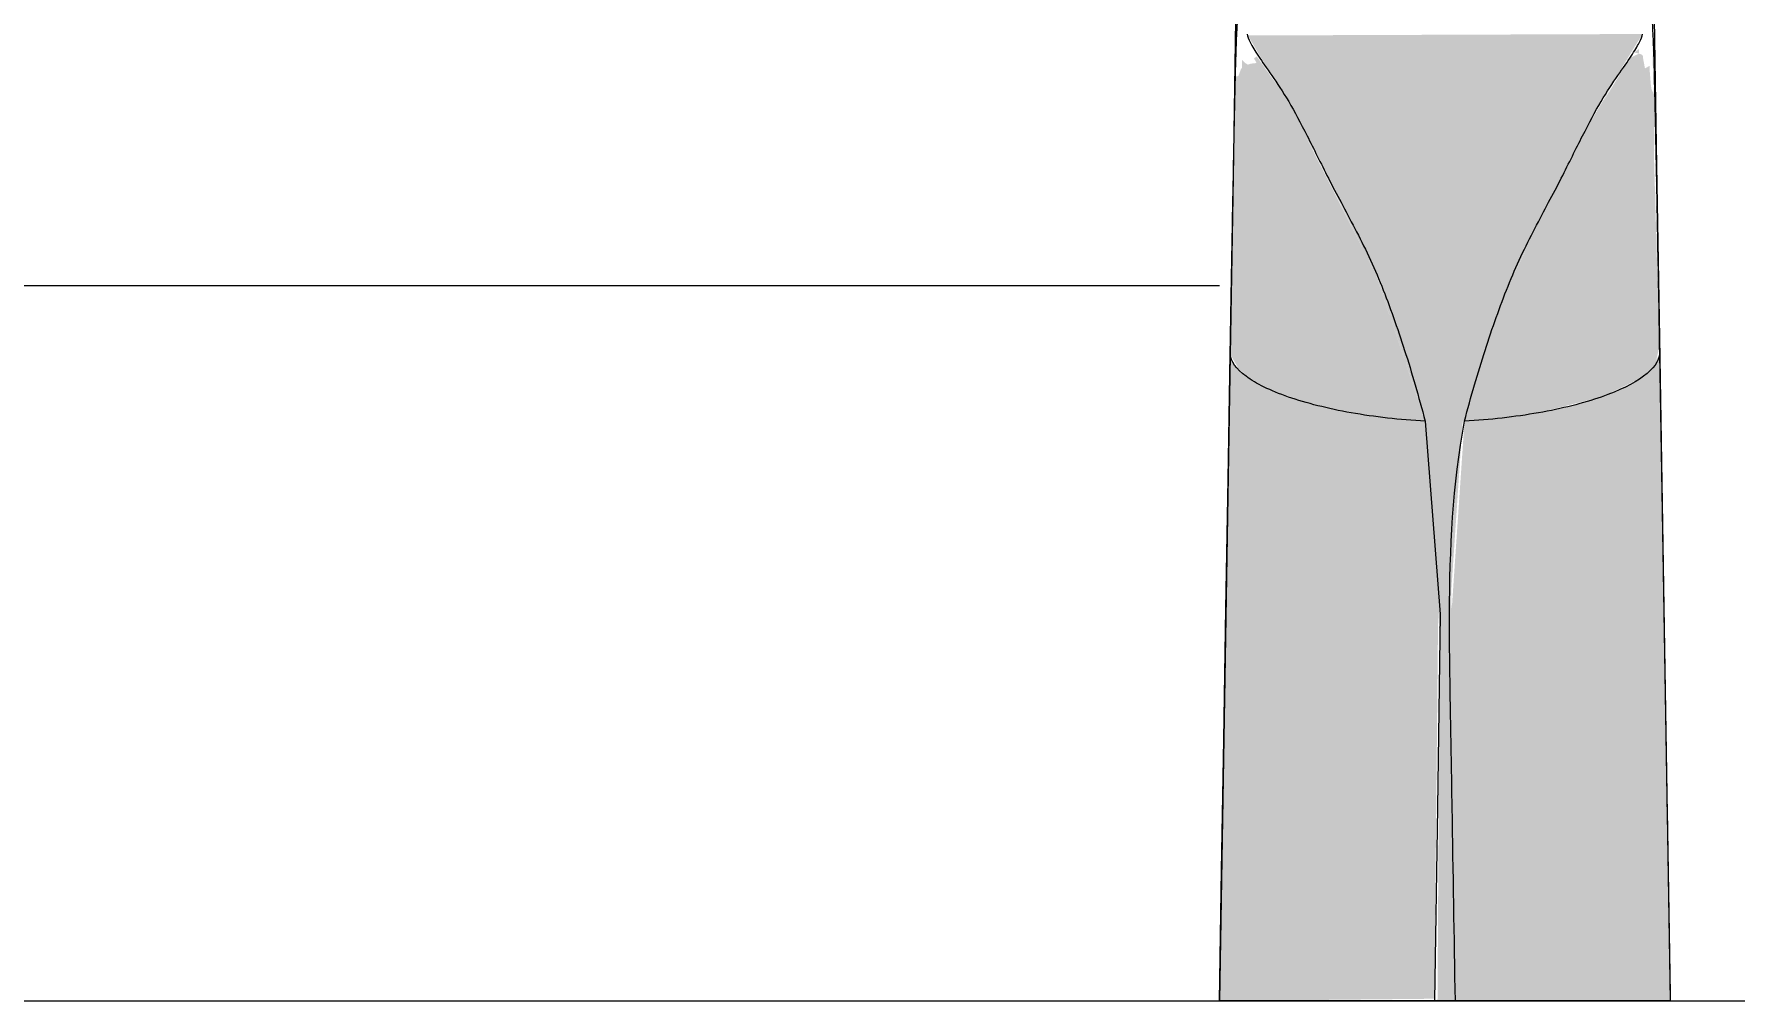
# Model space of a CAD drawing. Header units: millimetres. Extents: x 72431 to 128923, y -1987 to 12500.
# Drawn here: x 95053.5 to 95226.6, y 9100 to 9198.4 of the extents above; entities that cross this region are included whole.
import ezdxf

# ---------------------------------------------------------------- set-up
doc = ezdxf.new("R2010")
doc.units = ezdxf.units.MM
for name, color, linetype, lineweight in [('0-1', 7, 'Continuous', 9), ('A-ANNO-DIMS', 7, 'Continuous', 9), ('A-ANNO-DIMS-25', 7, 'Continuous', 9), ('A-WALL-PATT', 7, 'Continuous', 9), ('P-SANR-FIXT', 7, 'Continuous', 9), ('P-SANR-FIXT-IDEN', 7, 'Continuous', 9)]:
    doc.layers.add(name, color=color, linetype=linetype, lineweight=lineweight)
doc.layers.add('0-2', color=7, linetype='Continuous', lineweight=9, transparency=0.7)
doc.layers.add('I-FURN-9', color=7, linetype='Continuous', lineweight=9, true_color=0xc0c0c0)
doc.styles.add('ISOCPEUR_2', font='isocpeur.ttf', dxfattribs={"width": 0.9, "height": 62.5})
doc.dimstyles.new('ISO-2_5_0_9К_БОЛЬШОЙ_1', dxfattribs={"dimscale": 304.8, "dimtxt": 62.248823, "dimasz": 0.123031, "dimexe": 0.098425, "dimexo": 0.246063, "dimgap": 0, "dimtad": 1, "dimdec": 0, "dimrnd": 10, "dimzin": 0, "dimdsep": 46, "dimtxsty": 'ISOCPEUR_2', "dimblk1": 'OBLIQUE', "dimblk2": 'OBLIQUE', "dimsah": 1, "dimcen": 0.09, "dimdle": 0.098425, "dimazin": 0, "dimtfac": 1, "dimtdec": 4, "dimtix": 1, "dimtmove": 0, "dimatfit": 3, "dimfxl": 1, "dimtvp": 1, "dimtolj": 1, "dimtzin": 0, "dimarcsym": 2})

# ---------------------------------------------------------------- blocks, each defined once
blk = doc.blocks.new('смеситель для раковины - Default-30615600-Развертка 3_08-1')
at = {"layer": '0-2'}
h = blk.add_hatch(color=256, dxfattribs=at)
h.paths.add_polyline_path([(77936.46, 9155.27), (77935.22, 9214.01), (77935.16, 9213.57), (77936.21, 9169.34), (77936.46, 9155.66)])
h.paths.add_polyline_path([(77935.16, 9214.11), (77935.21, 9214.25), (77935.15, 9214.25)])
for points in [[(77912.63, 9158.99), (77916.44, 9158.99), (77921.56, 9174.14), (77930.35, 9191.55), (77934.49, 9198.29), (77934.4, 9198.38), (77894.41, 9198.23), (77896.77, 9194.19), (77899.56, 9189.57), (77908.02, 9172.72), (77912.44, 9158.99)], [(77912.43, 9158.99), (77907.41, 9173.94), (77898.28, 9191.91), (77895.3, 9196.1), (77895.03, 9195.9), (77895.28, 9195.43), (77894.7, 9195.36), (77894.41, 9195.27), (77894.14, 9195.41), (77893.82, 9195.75), (77893.82, 9194.88), (77893.73, 9194.89), (77893.43, 9194.1), (77893.14, 9194.06), (77893.07, 9190.87), (77892.64, 9165.74), (77893.5, 9164.26), (77895.06, 9163.06), (77897.34, 9161.94), (77900.1, 9160.99), (77904.92, 9159.84), (77912.12, 9159.02)], [(77925.37, 9100), (77937.37, 9100), (77936.23, 9165.74), (77935.55, 9164.43), (77933.73, 9163.01), (77931.51, 9161.93), (77928.07, 9160.78), (77923.96, 9159.84), (77916.44, 9158.99), (77914.94, 9136.91), (77915.51, 9100), (77922.31, 9100)], [(77891.51, 9100), (77913.37, 9100.23), (77913.78, 9141.75), (77912.43, 9158.99), (77904.92, 9159.84), (77898.52, 9161.45), (77894.62, 9163.32), (77893.5, 9164.26), (77893.04, 9164.7), (77892.6, 9165.52), (77891.55, 9102.76)], [(77915.51, 9100), (77915.1, 9141.84), (77916.25, 9158.99), (77912.44, 9158.99), (77913.93, 9136.91), (77913.69, 9100), (77915.47, 9100)]]:
    blk.add_hatch(color=256, dxfattribs=at).paths.add_polyline_path(points)
h = blk.add_hatch(color=256, dxfattribs=at)
h.paths.add_polyline_path([(77935.64, 9193.08), (77935.49, 9192.11), (77935.62, 9192.95)])
h.paths.add_polyline_path([(77916.44, 9158.99), (77923.96, 9159.84), (77930.45, 9161.49), (77934.07, 9163.21), (77935.55, 9164.43), (77935.83, 9164.7), (77936.26, 9166.56), (77935.7, 9186.46), (77935.75, 9187.37), (77935.78, 9192.11), (77935.47, 9192.73), (77935.4, 9193.15), (77935.28, 9194.62), (77935.28, 9195.15), (77934.8, 9194.88), (77934.73, 9195.24), (77934.62, 9195.8), (77934.58, 9196.15), (77934.5, 9196.27), (77934.2, 9196.39), (77933.28, 9195.95), (77929.11, 9189.17), (77920.86, 9172.72), (77916.54, 9159.31)])
h.paths.add_polyline_path([(77934.2, 9196.39), (77934.2, 9196.87), (77933.71, 9196.5)])
h = blk.add_hatch(color=256, dxfattribs=at)
h.paths.add_polyline_path([(77918.99, 9166.9), (77921.56, 9174.14), (77920.51, 9171.64), (77919.28, 9167.82)])
h.paths.add_polyline_path([(77926.61, 9184.33), (77931.61, 9193.44), (77929.11, 9189.17), (77927.19, 9185.46)])
h = blk.add_hatch(color=256, dxfattribs=at)
h.paths.add_polyline_path([(77912.44, 9158.99), (77907.42, 9173.94), (77908.35, 9171.67), (77912.44, 9158.99)])
h.paths.add_polyline_path([(77902.6, 9183.7), (77897.49, 9193.12), (77899.56, 9189.56), (77902.09, 9184.68)])
at = {"layer": '0-1'}
for p, q in [((77893.33, 9210.55), (77892.89, 9183.84)), ((77935.55, 9210.55), (77935.97, 9185)), ((77935.97, 9185), (77936.26, 9167.51)), ((77892.89, 9183.84), (77892.62, 9167.75)), ((77892.62, 9167.75), (77891.5, 9100)), ((77936.26, 9167.51), (77937.37, 9100))]:
    blk.add_line(p, q, dxfattribs=at)
at = {"layer": 'P-SANR-FIXT'}
for p, q in [((77891.5, 9100), (77891.5, 9100)), ((77891.5, 9100), (77891.5, 9100)), ((77915.51, 9100), (77913.37, 9100)), ((77937.37, 9100), (77937.37, 9100))]:
    blk.add_line(p, q, dxfattribs=at)
at = {"layer": 'P-SANR-FIXT', "flags": 128}
for points in [[(77891.5, 9100), (77891.72, 9113.3), (77891.94, 9126.6), (77892.16, 9139.9), (77892.38, 9153.09), (77892.6, 9165.85)], [(77912.44, 9158.99), (77913.97, 9139.37), (77913.69, 9119.68), (77913.37, 9100)], [(77913.37, 9100), (77906.58, 9100), (77900.48, 9100), (77895.67, 9100), (77892.58, 9100), (77891.5, 9100)]]:
    blk.add_lwpolyline(points, dxfattribs=at)
at = {"layer": 'P-SANR-FIXT'}
for points, knots in [([(77892.97, 9186.4), (77892.97, 9186.53), (77892.99, 9187.1), (77893, 9188.02), (77893.03, 9189.1), (77893.04, 9189.95), (77893.06, 9190.63), (77893.07, 9191.14), (77893.08, 9191.66), (77893.1, 9192.36), (77893.12, 9193.21), (77893.14, 9194.2), (77893.16, 9195.1), (77893.19, 9195.93), (77893.21, 9196.71), (77893.24, 9197.41), (77893.26, 9198), (77893.28, 9198.49), (77893.31, 9199.02), (77893.32, 9199.28), (77893.33, 9199.4)], [0.4178181, 0.4178181, 0.4178181, 0.4178181, 0.4285714, 0.4642857, 0.5, 0.5357143, 0.5535714, 0.5714286, 0.5892857, 0.6071429, 0.6428571, 0.6785714, 0.7142857, 0.75, 0.7857143, 0.8214286, 0.8571429, 0.8928571, 0.9285714, 1, 1, 1, 1]), ([(77935.54, 9199.4), (77935.55, 9199.25), (77935.56, 9199.01), (77935.58, 9198.65), (77935.59, 9198.35), (77935.61, 9198.07), (77935.62, 9197.8), (77935.63, 9197.51), (77935.65, 9197.22), (77935.65, 9196.95), (77935.66, 9196.65), (77935.68, 9196.23), (77935.69, 9195.65), (77935.72, 9194.8), (77935.74, 9193.73), (77935.77, 9192.43), (77935.81, 9190.96), (77935.84, 9189.28), (77935.87, 9188.04), (77935.88, 9187.37)], [0, 0, 0, 0, 0.0833333, 0.125, 0.1666667, 0.2083333, 0.25, 0.2916667, 0.3125, 0.3333333, 0.3541667, 0.375, 0.4166667, 0.4583333, 0.5, 0.5416667, 0.5833333, 0.625, 0.6666667, 0.6666667, 0.6666667, 0.6666667]), ([(77894.33, 9198.38), (77894.36, 9198.16), (77894.59, 9197.58), (77895.38, 9196.22), (77896.77, 9194.27), (77898.54, 9191.65), (77900.07, 9188.75), (77901.45, 9185.99), (77902.57, 9183.74), (77903.85, 9181.29), (77905.28, 9178.63), (77906.72, 9175.77), (77908.04, 9172.75), (77909.22, 9169.57), (77910.74, 9165.1), (77911.78, 9161.5), (77912.43, 9158.99)], [0, 0, 0, 0, 0.1, 0.2, 0.3, 0.4, 0.5, 0.55, 0.6, 0.65, 0.7, 0.75, 0.8, 0.85, 0.9, 1, 1, 1, 1]), ([(77916.44, 9158.99), (77917.09, 9161.5), (77918.14, 9165.1), (77919.66, 9169.57), (77920.84, 9172.75), (77922.16, 9175.77), (77923.6, 9178.63), (77925.02, 9181.29), (77926.31, 9183.74), (77927.42, 9185.99), (77928.81, 9188.75), (77930.34, 9191.65), (77932.1, 9194.27), (77933.49, 9196.22), (77934.28, 9197.58), (77934.51, 9198.16), (77934.54, 9198.38)], [0, 0, 0, 0, 0.1, 0.15, 0.2, 0.25, 0.3, 0.35, 0.4, 0.45, 0.5, 0.6, 0.7, 0.8, 0.9, 1, 1, 1, 1]), ([(77892.93, 9184.01), (77892.93, 9184.51), (77892.95, 9185.32), (77892.97, 9186.09), (77892.97, 9186.4)], [0.35714286, 0.35714286, 0.35714286, 0.35714286, 0.39285714, 0.41781813, 0.41781813, 0.41781813, 0.41781813]), ([(77892.6, 9165.85), (77892.65, 9168.65), (77892.74, 9173.95), (77892.85, 9179.9), (77892.91, 9183.02), (77892.93, 9184.01)], [0, 0, 0, 0, 0.1428571, 0.2857143, 0.3571429, 0.3571429, 0.3571429, 0.3571429]), ([(77912.44, 9158.99), (77911.15, 9159.06), (77908.58, 9159.27), (77904.87, 9159.81), (77901.45, 9160.54), (77897.42, 9161.72), (77893.77, 9163.53), (77892.64, 9165.09), (77892.6, 9165.85)], [0, 0, 0, 0, 0.125, 0.25, 0.375, 0.5, 0.75, 1, 1, 1, 1]), ([(77936.27, 9165.85), (77936.2, 9164.34), (77932.91, 9161.91), (77925.24, 9159.99), (77920.29, 9159.27), (77917.73, 9159.06), (77916.44, 9158.99)], [0, 0, 0, 0, 0.5, 0.75, 0.875, 1, 1, 1, 1]), ([(77936.27, 9165.85), (77936.33, 9162.31), (77936.43, 9156.96), (77936.55, 9149.76), (77936.64, 9144.32), (77936.73, 9138.82), (77936.82, 9133.28), (77936.91, 9127.71), (77937, 9122.16), (77937.1, 9116.62), (77937.22, 9109.23), (77937.31, 9103.69), (77937.37, 9100)], [0, 0, 0, 0, 0.166667, 0.25, 0.333333, 0.416667, 0.5, 0.583333, 0.666667, 0.75, 0.833333, 1, 1, 1, 1]), ([(77915.51, 9100), (77915.4, 9106.56), (77915.24, 9116.4), (77915.02, 9129.53), (77914.78, 9142.65), (77915.24, 9152.52), (77916.44, 9158.99)], [-1, -1, -1, -1, -0.666667, -0.5, -0.333333, 0, 0, 0, 0]), ([(77891.5, 9100), (77891.52, 9100), (77892.17, 9100), (77894.44, 9100), (77896.71, 9100), (77899.55, 9100), (77902.83, 9100), (77906.5, 9100), (77909.93, 9100), (77912.89, 9100), (77916.31, 9100), (77920.4, 9100), (77924.44, 9100), (77927.25, 9100), (77929.27, 9100), (77931.12, 9100), (77933.24, 9100), (77936.33, 9100), (77937.35, 9100), (77937.37, 9100)], [0, 0, 0, 0, 0.111111, 0.166667, 0.222222, 0.277778, 0.333333, 0.388889, 0.444444, 0.479167, 0.513889, 0.583333, 0.652778, 0.6875, 0.722222, 0.756944, 0.791667, 0.861111, 1, 1, 1, 1]), ([(77891.5, 9100), (77891.52, 9100), (77892.17, 9100), (77894.44, 9100), (77896.71, 9100), (77899.55, 9100), (77902.83, 9100), (77906.5, 9100), (77909.93, 9100), (77912.89, 9100), (77916.31, 9100), (77920.4, 9100), (77924.44, 9100), (77927.25, 9100), (77929.27, 9100), (77931.12, 9100), (77933.24, 9100), (77936.33, 9100), (77937.35, 9100), (77937.37, 9100)], [0, 0, 0, 0, 0.111111, 0.166667, 0.222222, 0.277778, 0.333333, 0.388889, 0.444444, 0.479167, 0.513889, 0.583333, 0.652778, 0.6875, 0.722222, 0.756944, 0.791667, 0.861111, 1, 1, 1, 1]), ([(77892.86, 9100), (77893.31, 9100), (77894.44, 9100), (77896.71, 9100), (77899.55, 9100), (77902.83, 9100), (77906.5, 9100), (77909.93, 9100), (77912.21, 9100), (77913.2, 9100), (77913.35, 9100)], [0.1111111, 0.1111111, 0.1111111, 0.1111111, 0.1666667, 0.2222222, 0.2777778, 0.3333333, 0.3888889, 0.4444444, 0.4791667, 0.4852389, 0.4852389, 0.4852389, 0.4852389]), ([(77913.36, 9100), (77914.05, 9100), (77916.46, 9100), (77920.4, 9100), (77924.44, 9100), (77927.25, 9100), (77929.27, 9100), (77931.12, 9100), (77933.24, 9100), (77934.92, 9100), (77935.8, 9100), (77936.02, 9100)], [0.4852907, 0.4852907, 0.4852907, 0.4852907, 0.5138889, 0.5833333, 0.6527778, 0.6875, 0.7222222, 0.7569444, 0.7916667, 0.8611111, 0.8888889, 0.8888889, 0.8888889, 0.8888889]), ([(77933.22, 9100), (77931.88, 9100), (77927, 9100), (77920.14, 9100), (77915.51, 9100)], [-0.6, -0.6, -0.6, -0.6, -0.4, 0, 0, 0, 0]), ([(77937.37, 9100), (77937.38, 9100), (77936.63, 9100), (77933.51, 9100), (77927, 9100), (77920.14, 9100), (77915.51, 9100)], [-1, -1, -1, -1, -0.8, -0.6, -0.4, 0, 0, 0, 0])]:
    blk.add_open_spline(points, degree=3, knots=knots, dxfattribs=at)
for points in [[(77935.88, 9187.37), (77935.91, 9186.05), (77935.96, 9183.1), (77936.03, 9179.68), (77936.06, 9177.87)], [(77936.06, 9177.87), (77936.13, 9174.26), (77936.2, 9170.27), (77936.27, 9165.85)], [(77891.5, 9100), (77891.52, 9100), (77891.8, 9100), (77892.37, 9100)], [(77936.3, 9100), (77935.59, 9100), (77934.55, 9100), (77933.22, 9100)], [(77937.37, 9100), (77937.38, 9100), (77937, 9100), (77936.3, 9100)], [(77936.51, 9100), (77937.08, 9100), (77937.36, 9100), (77937.37, 9100)]]:
    blk.add_open_spline(points, degree=3, dxfattribs=at)
blk = doc.blocks.new('DIMBLOCK13-Развертка 3_08-1')
at = {"layer": 'A-ANNO-DIMS-25'}
for p, q in [((94897.62, 9175), (94897.62, 9435.21)), ((95197.06, 9325), (95197.06, 9435.21)), ((94897.62, 9405.21), (95197.06, 9405.21)), ((94897.62, 9405.21), (94897.62, 9175)), ((95197.06, 9405.21), (95197.06, 9325))]:
    blk.add_line(p, q, dxfattribs=at)
at = {"layer": 'A-ANNO-DIMS-25', "lineweight": 20}
for p, q in [((94897.62, 9405.21), (94916.37, 9423.96)), ((95197.06, 9405.21), (95215.81, 9423.96)), ((94897.62, 9405.21), (94878.87, 9386.46)), ((95197.06, 9405.21), (95178.31, 9386.46))]:
    blk.add_line(p, q, dxfattribs=at)
at = {"layer": 'A-ANNO-DIMS-25', "color": 0, "insert": (94988.08, 9486.87), "char_height": 62.5, "width": 142.2146, "attachment_point": 1, "line_spacing_factor": 1.149209, "style": 'ISOCPEUR_2'}
blk.add_mtext('300', dxfattribs=at)
blk = doc.blocks.new('_Oblique')
at = {"color": 0, "linetype": 'ByBlock', "lineweight": -2}
blk.add_line((-0.5, -0.5), (0.5, 0.5), dxfattribs=at)
blk = doc.blocks.new('DIMBLOCK14-Развертка 3_08-1')
at = {"layer": 'A-ANNO-DIMS-25'}
for p, q in [((95197.06, 9325), (95197.06, 9435.21)), ((95497.62, 9175), (95497.62, 9435.21)), ((95197.06, 9405.21), (95527.62, 9405.21)), ((95197.06, 9405.21), (95197.06, 9325)), ((95497.62, 9405.21), (95497.62, 9175))]:
    blk.add_line(p, q, dxfattribs=at)
at = {"layer": 'A-ANNO-DIMS-25', "lineweight": 20}
for p, q in [((95197.06, 9405.21), (95215.81, 9423.96)), ((95497.62, 9405.21), (95516.37, 9423.96)), ((95197.06, 9405.21), (95178.31, 9386.46)), ((95497.62, 9405.21), (95478.87, 9386.46))]:
    blk.add_line(p, q, dxfattribs=at)
at = {"layer": 'A-ANNO-DIMS-25', "color": 0, "insert": (95288.08, 9486.87), "char_height": 62.5, "width": 142.2146, "attachment_point": 1, "line_spacing_factor": 1.149209, "style": 'ISOCPEUR_2'}
blk.add_mtext('300', dxfattribs=at)

msp = doc.modelspace()

# ---------------------------------------------------------------- hatches: boundary and pattern name
at = {"layer": 'A-WALL-PATT'}
h = msp.add_hatch(dxfattribs=at)
h.set_pattern_fill('FP_10', color=256, style=0, pattern_type=2)
h.set_pattern_definition([(90, (94597.62, 8400), (-300, 2e-14), []), (180, (94597.62, 8400), (-4e-14, -300), [])])
h.paths.add_polyline_path([(95176.13, 9193.66), (95176.31, 9193.94), (95176.44, 9194.88), (95176.71, 9194.99), (95176.86, 9195.29), (95176.86, 9195.72), (95177.59, 9195.23), (95177.9, 9195.48), (95177.59, 9196.05), (95178.1, 9196.12), (95176.98, 9198.93), (95177.07, 9207.13), (95176.83, 9207.13), (95176.62, 9206.23), (95176.45, 9206.33), (95176.3, 9210.54), (95176.03, 9201.16), (95175.96, 9194.58), (95176.12, 9193.7)])
h.paths.add_polyline_path([(95760.65, 8400), (95797.62, 8400), (95797.62, 10200), (94597.62, 10200), (94597.62, 9150), (94783.62, 9150), (94783.62, 8400), (94798.05, 8400), (94897.62, 8426.74), (94897.62, 9100), (95174.12, 9100), (95175.9, 9190.7), (95175.91, 9191.14), (95175.88, 9202.74), (95176.48, 9222.01), (95177.02, 9242.41), (95176.91, 9242.41), (95177.04, 9244.83), (95177.26, 9245.02), (95177.26, 9245.54), (95216.85, 9245.27), (95217.3, 9230.78), (95218.63, 9182.37), (95219.99, 9100), (95497.62, 9100), (95497.62, 8427.18), (95538.52, 8416.24), (95552.62, 8670), (95732.62, 8670), (95747.62, 8400)])
h.paths.add_polyline_path([(95217.77, 9183.58), (95218.5, 9187.37), (95218.24, 9186.21), (95217.97, 9184.71)])
h.paths.add_polyline_path([(95217.95, 9192.45), (95218.36, 9193.69), (95217.7, 9209.24), (95217.26, 9208.4), (95216.97, 9204.79), (95216.9, 9204.49), (95216.83, 9197.74), (95216.33, 9196.59), (95217.1, 9197), (95216.82, 9196.39), (95217.16, 9196.07), (95217.24, 9195.8), (95217.48, 9195.71), (95217.63, 9195.15), (95217.82, 9194.87), (95218.06, 9194.87), (95217.97, 9192.59)])
h.paths.add_polyline_path([(95216.01, 9196.12), (95216.27, 9196.51), (95216.15, 9196.39), (95216.06, 9196.22)])
h.paths.add_polyline_path([(95176.31, 9212.51), (95176.8, 9213.03), (95176.33, 9213.87), (95176.32, 9213.24)])
h.paths.add_polyline_path([(95217.8, 9212.51), (95217.51, 9213.27), (95217.5, 9212.93), (95217.74, 9212.58)])
h.paths.add_polyline_path([(95217.45, 9213.9), (95217.77, 9214.25), (95217.54, 9214.18), (95217.45, 9213.97)])
h.paths.add_polyline_path([(95176.76, 9214.56), (95176.59, 9214.74), (95176.66, 9214.59)])
h.paths.add_polyline_path([(95176.8, 9214.85), (95176.66, 9215.15), (95176.35, 9215.22), (95176.37, 9214.93), (95176.66, 9214.88)])
h.paths.add_polyline_path([(95418.62, 9217.45), (95363.62, 9217.45), (95363.62, 9348.38), (95375.49, 9348.38), (95375.49, 9361.7), (95375.99, 9362.2), (95382.54, 9362.49), (95382.83, 9363.19), (95382.83, 9372.85), (95381.46, 9372.85), (95380.96, 9373.35), (95380.96, 9395.64), (95381.46, 9396.14), (95386.27, 9396.65), (95391.12, 9396.82), (95399.41, 9396.29), (95400.78, 9396.14), (95401.28, 9395.64), (95401.28, 9373.35), (95400.78, 9372.85), (95399.41, 9372.85), (95399.69, 9362.49), (95400.39, 9362.2), (95406.24, 9362.2), (95406.74, 9361.7), (95406.74, 9348.38), (95418.62, 9348.38)])
h.paths.add_polyline_path([(95176.6, 9239.72), (95176.7, 9243.73), (95176.63, 9240.5)])

# ---------------------------------------------------------------- linework, layer by layer
at = {"layer": 'I-FURN-9'}
msp.add_line((94897.62, 9100), (95497.62, 9100), dxfattribs=at)
at = {"layer": 'P-SANR-FIXT-IDEN'}
msp.add_line((95174.12, 9172.77), (94880.5, 9172.77), dxfattribs=at)

# ---------------------------------------------------------------- block references
at = {"layer": 'P-SANR-FIXT'}
msp.add_blockref('смеситель для раковины - Default-30615600-Развертка 3_08-1', (17282.62, 0), dxfattribs=at)

# ---------------------------------------------------------------- dimensions: what is measured, and where the dimension line sits
at = {"layer": 'A-ANNO-DIMS'}
for base, p1, p2, override, picture, middle in [((95197.06, 9405.21), (94897.62, 9100), (95197.06, 9250), {"dimpost": '<>', "dimfxl": 334.907176}, 'DIMBLOCK13-Развертка 3_08-1', (95047.34, 9436.46)), ((95497.62, 9405.21), (95197.06, 9250), (95497.62, 9100), {"dimpost": '<>', "dimfxl": 335.913406}, 'DIMBLOCK14-Развертка 3_08-1', (95347.34, 9436.46))]:
    dim = msp.add_linear_dim(base=base, p1=p1, p2=p2, dimstyle='ISO-2_5_0_9К_БОЛЬШОЙ_1', override=override, dxfattribs=at)
    dim.commit()
    dim.dimension.update_dxf_attribs({"geometry": picture, "text_midpoint": middle})

doc.saveas('drawing.dxf')
